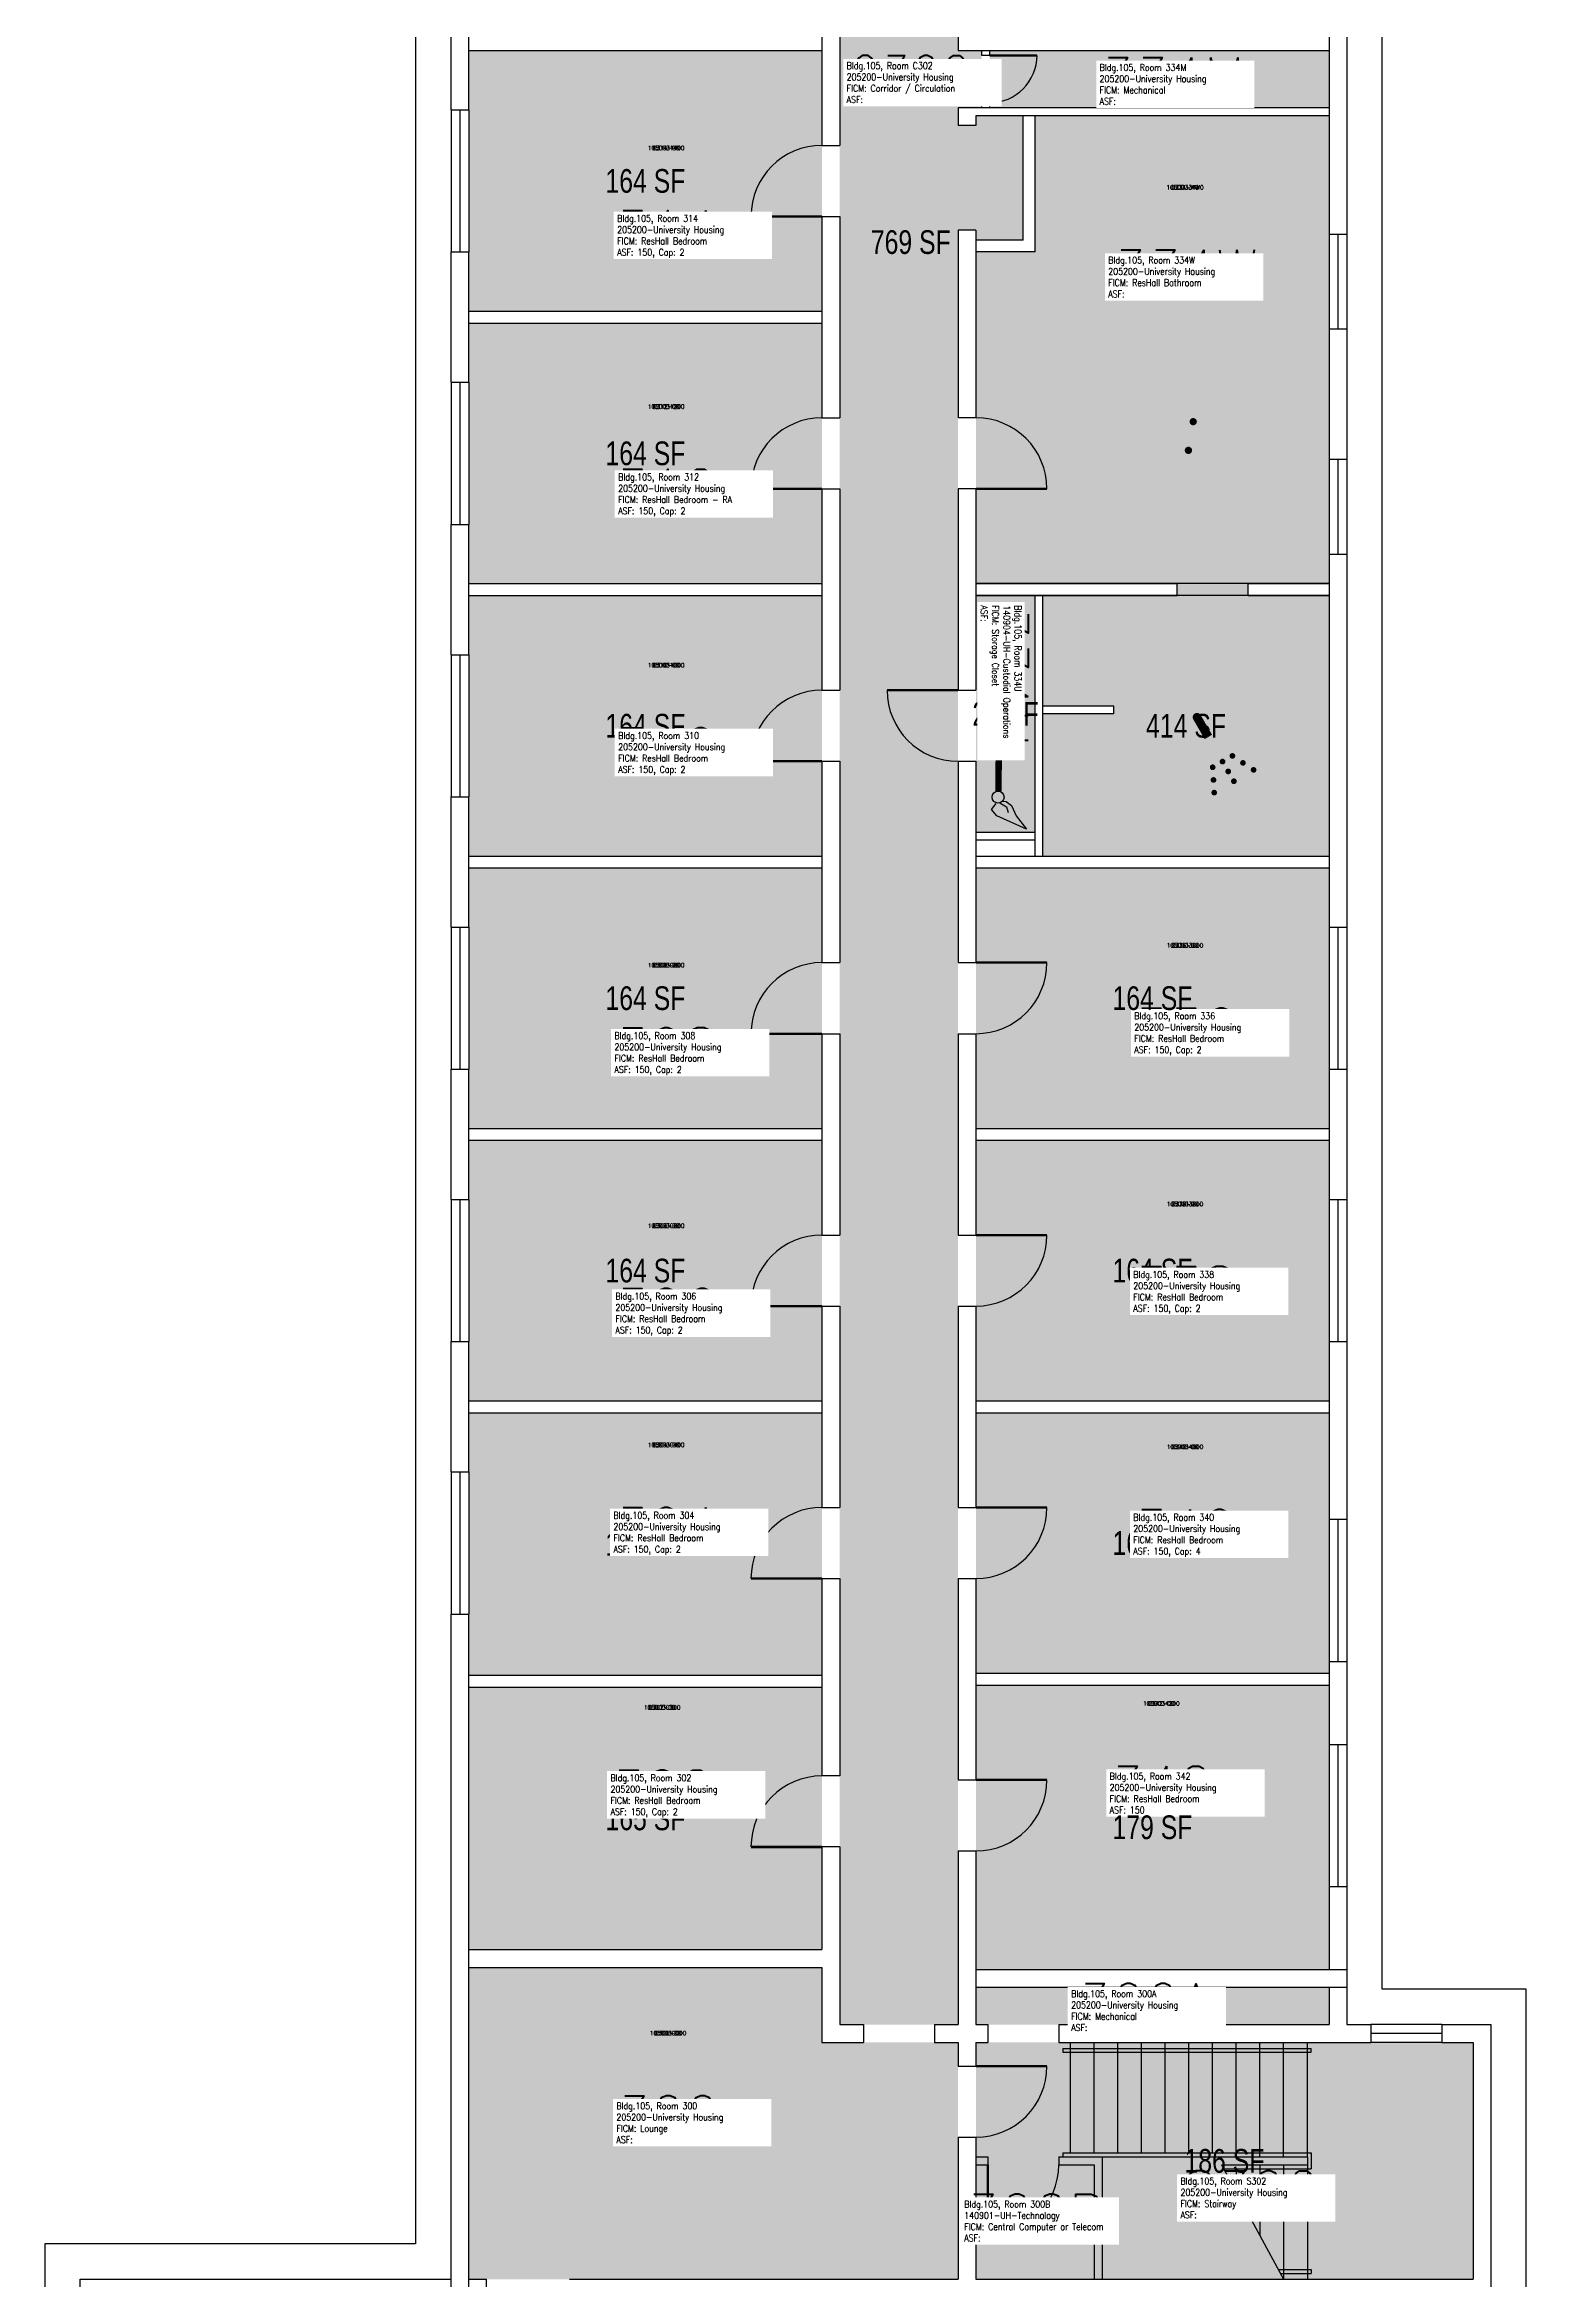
# Model space of a CAD drawing. Header units: inches. Extents: x -18 to 733, y -18 to 3747.
# Drawn here: x -18 to 733, y 1785 to 2917 of the extents above; entities that cross this region are included whole.
import ezdxf
from ezdxf.enums import TextEntityAlignment as Align

# ---------------------------------------------------------------- set-up
doc = ezdxf.new("R2010")
doc.units = ezdxf.units.IN
doc.header["$LTSCALE"] = 0.25
doc.header["$MEASUREMENT"] = 0
doc.layers.get('0').update_dxf_attribs({"linetype": 'CONTINUOUS'})
for name, color, linetype in [('A-DOOR', 2, 'CONTINUOUS'), ('A-FLOR', 3, 'CONTINUOUS'), ('A-GLAZ', 1, 'CONTINUOUS'), ('A-GLAZ-SILL', 2, 'CONTINUOUS'), ('A-IDEN-ICON', 4, 'CONTINUOUS'), ('A-IDEN-RNUM', 7, 'CONTINUOUS'), ('A-IDEN-SNUM', 4, 'CONTINUOUS'), ('A-IDEN-VNUM', 4, 'CONTINUOUS'), ('A-ROOF', 2, 'CONTINUOUS'), ('A-WALL', 5, 'CONTINUOUS'), ('AREA-TEXT', 3, 'CONTINUOUS'), ('Rooms-Category-Color', 7, 'CONTINUOUS'), ('Rooms-College-Color', 7, 'CONTINUOUS'), ('Rooms-Department-Color', 7, 'CONTINUOUS'), ('Rooms-Division-Color', 7, 'CONTINUOUS'), ('Rooms-Information', 7, 'CONTINUOUS')]:
    doc.layers.add(name, color=color, linetype=linetype)
doc.styles.add('AREA', font='arial.ttf', dxfattribs={"width": 0.75, "height": 24})
doc.styles.add('ROOMSNUMBER', font='SIMPLEX.shx', dxfattribs={"height": 0.18})
doc.styles.add('ROOMVNUMBER', font='simplex.shx', dxfattribs={"width": 0.85})

# ---------------------------------------------------------------- blocks, each defined once
blk = doc.blocks.new('Cpshower')
at = {"color": 0, "linetype": 'ByBlock'}
blk.add_lwpolyline([(-0.015, 0.0396, 0, 0.06, 0), (0.005, 0.005, 0.06, 0.06, 0)], format="xyseb", dxfattribs=at)
for points, const_width in [([(-0.0319, 0.0624, 1), (-0.0281, 0.0689, 1)], 0.0075), ([(0.0302, -0.0036, 1), (0.0345, -0.0011, 1)], 0.005), ([(-0.0045, -0.0236, 1), (-0.0002, -0.0211, 1)], 0.005), ([(0.0128, -0.0136, 1), (0.0172, -0.0111, 1)], 0.005), ([(0.0228, -0.0309, 1), (0.0272, -0.0284, 1)], 0.005), ([(0.0488, -0.0159, 1), (0.0531, -0.0134, 1)], 0.005), ([(0.0675, -0.0282, 1), (0.0718, -0.0257, 1)], 0.005), ([(-0.0031, -0.0459, 1), (0.0012, -0.0434, 1)], 0.005), ([(-0.0018, -0.0682, 1), (0.0025, -0.0657, 1)], 0.005), ([(0.0328, -0.0482, 1), (0.0372, -0.0457, 1)], 0.005)]:
    blk.add_lwpolyline(points, format="xyb", close=True, dxfattribs=dict(at, const_width=const_width))
at = {"color": 0, "linetype": 'ByBlock', "const_width": 0.015}
blk.add_lwpolyline([(-0.01, 0.031), (-0.03, 0.0656)], dxfattribs=at)
blk = doc.blocks.new('Cpbath')
at = {"color": 0, "linetype": 'ByBlock', "const_width": 0.0127}
for points in [[(0.0571, 0.0168, 0.861492), (-0.0551, 0, 1)], [(-0.0551, 0, 0.726902), (0.0487, -0.0337, 1)], [(0.0571, 0.0168, 0.729002), (-0.0084, -0.0042, 1)], [(-0.0084, -0.0042, 0.609468), (0.0487, -0.0337, 1)]]:
    blk.add_lwpolyline(points, format="xyb", dxfattribs=at)
at = {"color": 0, "linetype": 'ByBlock', "const_width": 0.00637}
for points in [[(0.0544, 0.0152, 1), (0.0599, 0.0184, 1)], [(0.0459, -0.0353, 1), (0.0515, -0.0321, 1)]]:
    blk.add_lwpolyline(points, format="xyb", close=True, dxfattribs=at)
blk = doc.blocks.new('Cpcust')
at = {"color": 0, "linetype": 'ByBlock'}
for p, q in [((0.0171, -0.0639), (0.02, -0.0466)), ((0.0262, -0.0408), (0.0446, -0.0406)), ((0.0297, -0.0341), (0.0376, -0.0302)), ((0.0376, -0.0302), (0.0533, -0.0324)), ((0.0446, -0.0406), (0.0543, -0.0505)), ((0.0533, -0.0324), (0.0745, -0.0479)), ((0.0745, -0.0479), (0.1117, -0.0625)), ((0.0358, -0.0705), (0.0171, -0.0639)), ((0.1117, -0.0625), (0.0358, -0.0705))]:
    blk.add_line(p, q, dxfattribs=at)
at = {"color": 0, "linetype": 'ByBlock', "const_width": 0.0075}
blk.add_lwpolyline([(-0.0332, 0.0481, 1), (-0.0268, 0.0519, 1)], format="xyb", close=True, dxfattribs=at)
at = {"color": 0, "linetype": 'ByBlock', "const_width": 0.015}
blk.add_lwpolyline([(-0.03, 0.05), (0.01, -0.0193)], dxfattribs=at)
at = {"color": 0, "linetype": 'ByBlock'}
blk.add_circle((0.0158, -0.0313), 0.0141, dxfattribs=at)

msp = doc.modelspace()

# ---------------------------------------------------------------- hatches: boundary and pattern name
at = {"layer": 'Rooms-Category-Color', "true_color": 0xadadad}
for points in [[(445, 1914), (445, 1943), (445, 2823), (454, 2823), (454, 2818), (478, 2818), (478, 2881), (454, 2881), (454, 2876), (445, 2876), (445, 2885), (457, 2885), (457, 2914), (445, 2914), (445, 3720), (385, 3720), (385, 1914), (445, 1914)], [(633, 2914), (461, 2914), (461, 2885), (633, 2885)], [(633, 1933), (454, 1933), (454, 1914), (633, 1914)], [(706, 1905), (454, 1905), (454, 1843), (514, 1843), (514, 1785), (706, 1785)]]:
    msp.add_hatch(color=253, dxfattribs=at).paths.add_polyline_path(points)
at = {"layer": 'Rooms-Category-Color', "true_color": 0x728ef3}
for points in [[(376, 2914), (197, 2914), (197, 2884), (197, 2812), (197, 2782), (376, 2782)], [(556, 2638), (488, 2638), (488, 2582), (524, 2582), (524, 2578), (488, 2578), (488, 2506), (633, 2506), (633, 2638), (592, 2638), (592, 2644), (633, 2644), (633, 2659), (633, 2707), (633, 2773), (633, 2821), (633, 2881), (484, 2881), (484, 2812), (454, 2812), (454, 2644), (556, 2644)], [(376, 2776), (197, 2776), (197, 2746), (197, 2674), (197, 2644), (376, 2644)], [(376, 2638), (197, 2638), (197, 2608), (197, 2536), (197, 2506), (376, 2506)], [(484, 2638), (454, 2638), (454, 2518), (484, 2518)], [(376, 2500), (197, 2500), (197, 2470), (197, 2398), (197, 2368), (376, 2368)], [(454, 2455), (454, 2368), (633, 2368), (633, 2398), (633, 2470), (633, 2500), (454, 2500)], [(376, 2362), (197, 2362), (197, 2332), (197, 2260), (197, 2230), (376, 2230)], [(633, 2362), (454, 2362), (454, 2230), (633, 2230)], [(376, 2224), (197, 2224), (197, 2194), (197, 2122), (197, 2091), (376, 2091)], [(633, 2194), (633, 2224), (454, 2224), (454, 2092), (633, 2092), (633, 2122)], [(376, 2085), (197, 2085), (197, 2055), (197, 1983), (197, 1952), (376, 1952)], [(633, 2056), (633, 2086), (454, 2086), (454, 1942), (633, 1942), (633, 1984)], [(376, 1905), (376, 1943), (197, 1943), (197, 1785), (257, 1785), (445, 1785), (445, 1905)]]:
    msp.add_hatch(color=171, dxfattribs=at).paths.add_polyline_path(points)
at = {"layer": 'Rooms-Category-Color', "true_color": 0xe3c5e1}
msp.add_hatch(color=254, dxfattribs=at).paths.add_polyline_path([(514, 1843), (454, 1843), (454, 1785), (514, 1785)])
at = {"layer": 'Rooms-College-Color', "true_color": 0xadadad}
for points in [[(445, 1914), (445, 1943), (445, 2823), (454, 2823), (454, 2818), (478, 2818), (478, 2881), (454, 2881), (454, 2876), (445, 2876), (445, 2885), (457, 2885), (457, 2914), (445, 2914), (445, 3720), (385, 3720), (385, 1914), (445, 1914)], [(376, 2914), (197, 2914), (197, 2884), (197, 2812), (197, 2782), (376, 2782)], [(633, 2914), (461, 2914), (461, 2885), (633, 2885)], [(556, 2638), (488, 2638), (488, 2582), (524, 2582), (524, 2578), (488, 2578), (488, 2506), (633, 2506), (633, 2638), (592, 2638), (592, 2644), (633, 2644), (633, 2659), (633, 2707), (633, 2773), (633, 2821), (633, 2881), (484, 2881), (484, 2812), (454, 2812), (454, 2644), (556, 2644)], [(376, 2776), (197, 2776), (197, 2746), (197, 2674), (197, 2644), (376, 2644)], [(376, 2638), (197, 2638), (197, 2608), (197, 2536), (197, 2506), (376, 2506)], [(484, 2638), (454, 2638), (454, 2518), (484, 2518)], [(376, 2500), (197, 2500), (197, 2470), (197, 2398), (197, 2368), (376, 2368)], [(454, 2455), (454, 2368), (633, 2368), (633, 2398), (633, 2470), (633, 2500), (454, 2500)], [(376, 2362), (197, 2362), (197, 2332), (197, 2260), (197, 2230), (376, 2230)], [(633, 2362), (454, 2362), (454, 2230), (633, 2230)], [(376, 2224), (197, 2224), (197, 2194), (197, 2122), (197, 2091), (376, 2091)], [(633, 2194), (633, 2224), (454, 2224), (454, 2092), (633, 2092), (633, 2122)], [(376, 2085), (197, 2085), (197, 2055), (197, 1983), (197, 1952), (376, 1952)], [(633, 2056), (633, 2086), (454, 2086), (454, 1942), (633, 1942), (633, 1984)], [(376, 1905), (376, 1943), (197, 1943), (197, 1785), (257, 1785), (445, 1785), (445, 1905)], [(633, 1933), (454, 1933), (454, 1914), (633, 1914)], [(706, 1905), (454, 1905), (454, 1843), (514, 1843), (514, 1785), (706, 1785)], [(514, 1843), (454, 1843), (454, 1785), (514, 1785)]]:
    msp.add_hatch(color=253, dxfattribs=at).paths.add_polyline_path(points)
at = {"layer": 'Rooms-Department-Color', "true_color": 0xacacac}
for points in [[(445, 1914), (445, 1943), (445, 2823), (454, 2823), (454, 2818), (478, 2818), (478, 2881), (454, 2881), (454, 2876), (445, 2876), (445, 2885), (457, 2885), (457, 2914), (445, 2914), (445, 3720), (385, 3720), (385, 1914), (445, 1914)], [(633, 2914), (461, 2914), (461, 2885), (633, 2885)], [(633, 1933), (454, 1933), (454, 1914), (633, 1914)], [(706, 1905), (454, 1905), (454, 1843), (514, 1843), (514, 1785), (706, 1785)]]:
    msp.add_hatch(color=253, dxfattribs=at).paths.add_polyline_path(points)
at = {"layer": 'Rooms-Department-Color', "true_color": 0x604aed}
for points in [[(376, 2914), (197, 2914), (197, 2884), (197, 2812), (197, 2782), (376, 2782)], [(556, 2638), (488, 2638), (488, 2582), (524, 2582), (524, 2578), (488, 2578), (488, 2506), (633, 2506), (633, 2638), (592, 2638), (592, 2644), (633, 2644), (633, 2659), (633, 2707), (633, 2773), (633, 2821), (633, 2881), (484, 2881), (484, 2812), (454, 2812), (454, 2644), (556, 2644)], [(376, 2776), (197, 2776), (197, 2746), (197, 2674), (197, 2644), (376, 2644)], [(376, 2638), (197, 2638), (197, 2608), (197, 2536), (197, 2506), (376, 2506)], [(484, 2638), (454, 2638), (454, 2518), (484, 2518)], [(376, 2500), (197, 2500), (197, 2470), (197, 2398), (197, 2368), (376, 2368)], [(454, 2455), (454, 2368), (633, 2368), (633, 2398), (633, 2470), (633, 2500), (454, 2500)], [(376, 2362), (197, 2362), (197, 2332), (197, 2260), (197, 2230), (376, 2230)], [(633, 2362), (454, 2362), (454, 2230), (633, 2230)], [(376, 2224), (197, 2224), (197, 2194), (197, 2122), (197, 2091), (376, 2091)], [(633, 2194), (633, 2224), (454, 2224), (454, 2092), (633, 2092), (633, 2122)], [(376, 2085), (197, 2085), (197, 2055), (197, 1983), (197, 1952), (376, 1952)], [(633, 2056), (633, 2086), (454, 2086), (454, 1942), (633, 1942), (633, 1984)], [(376, 1905), (376, 1943), (197, 1943), (197, 1785), (257, 1785), (445, 1785), (445, 1905)], [(514, 1843), (454, 1843), (454, 1785), (514, 1785)]]:
    msp.add_hatch(color=173, dxfattribs=at).paths.add_polyline_path(points)
at = {"layer": 'Rooms-Division-Color', "true_color": 0xadadad}
for points in [[(445, 1914), (445, 1943), (445, 2823), (454, 2823), (454, 2818), (478, 2818), (478, 2881), (454, 2881), (454, 2876), (445, 2876), (445, 2885), (457, 2885), (457, 2914), (445, 2914), (445, 3720), (385, 3720), (385, 1914), (445, 1914)], [(633, 2914), (461, 2914), (461, 2885), (633, 2885)], [(633, 1933), (454, 1933), (454, 1914), (633, 1914)], [(706, 1905), (454, 1905), (454, 1843), (514, 1843), (514, 1785), (706, 1785)]]:
    msp.add_hatch(color=253, dxfattribs=at).paths.add_polyline_path(points)
at = {"layer": 'Rooms-Division-Color', "true_color": 0x604aed}
for points in [[(376, 2914), (197, 2914), (197, 2884), (197, 2812), (197, 2782), (376, 2782)], [(556, 2638), (488, 2638), (488, 2582), (524, 2582), (524, 2578), (488, 2578), (488, 2506), (633, 2506), (633, 2638), (592, 2638), (592, 2644), (633, 2644), (633, 2659), (633, 2707), (633, 2773), (633, 2821), (633, 2881), (484, 2881), (484, 2812), (454, 2812), (454, 2644), (556, 2644)], [(376, 2776), (197, 2776), (197, 2746), (197, 2674), (197, 2644), (376, 2644)], [(376, 2638), (197, 2638), (197, 2608), (197, 2536), (197, 2506), (376, 2506)], [(484, 2638), (454, 2638), (454, 2518), (484, 2518)], [(376, 2500), (197, 2500), (197, 2470), (197, 2398), (197, 2368), (376, 2368)], [(454, 2455), (454, 2368), (633, 2368), (633, 2398), (633, 2470), (633, 2500), (454, 2500)], [(376, 2362), (197, 2362), (197, 2332), (197, 2260), (197, 2230), (376, 2230)], [(633, 2362), (454, 2362), (454, 2230), (633, 2230)], [(376, 2224), (197, 2224), (197, 2194), (197, 2122), (197, 2091), (376, 2091)], [(633, 2194), (633, 2224), (454, 2224), (454, 2092), (633, 2092), (633, 2122)], [(376, 2085), (197, 2085), (197, 2055), (197, 1983), (197, 1952), (376, 1952)], [(633, 2056), (633, 2086), (454, 2086), (454, 1942), (633, 1942), (633, 1984)], [(376, 1905), (376, 1943), (197, 1943), (197, 1785), (257, 1785), (445, 1785), (445, 1905)], [(514, 1843), (454, 1843), (454, 1785), (514, 1785)]]:
    msp.add_hatch(color=173, dxfattribs=at).paths.add_polyline_path(points)

# ---------------------------------------------------------------- linework, layer by layer
at = {"layer": 'A-DOOR', "const_width": 1.2}
for points in [[(461, 2911.6), (485, 2911.6)], [(376, 2830), (340, 2830)], [(376, 2692), (340, 2692)], [(454, 2692), (490, 2692)], [(445, 2590), (409, 2590)], [(376, 2554), (340, 2554)], [(454, 2452), (490, 2452)], [(376, 2416), (340, 2416)], [(454, 2314), (490, 2314)], [(376, 2278), (340, 2278)], [(454, 2176), (490, 2176)], [(376, 2140), (340, 2140)], [(454, 2038), (490, 2038)], [(376, 2004), (340, 2004)], [(454, 1893), (490, 1893)], [(460, 1843), (460, 1807)]]:
    msp.add_lwpolyline(points, dxfattribs=at)
at = {"layer": 'A-DOOR'}
for centre, radius, start, end in [((461, 2911.6), 24, 270, 360), ((376, 2830), 36, 90, 180), ((376, 2692), 36, 90, 180), ((454, 2692), 36, 0, 90), ((376, 2554), 36, 90, 180), ((445, 2590), 36, 180, 270), ((376, 2416), 36, 90, 180), ((454, 2452), 36, 270, 360), ((376, 2278), 36, 90, 180), ((454, 2314), 36, 270, 360), ((376, 2140), 36, 90, 180), ((454, 2176), 36, 270, 360), ((376, 2004), 36, 90, 180), ((454, 2038), 36, 270, 360), ((454, 1893), 36, 270, 360), ((460, 1843), 36, 270, 0)]:
    msp.add_arc(centre, radius, start, end, dxfattribs=at)
at = {"layer": 'A-FLOR'}
for p, q in [((592, 2644), (556, 2644)), ((592, 2638), (556, 2638)), ((498, 1902), (624, 1902)), ((498, 1902), (498, 1900)), ((502, 1849), (502, 1905)), ((514, 1849), (514, 1905)), ((526, 1849), (526, 1905)), ((538, 1849), (538, 1905)), ((550, 1849), (550, 1905)), ((562, 1849), (562, 1905)), ((574, 1849), (574, 1905)), ((586, 1849), (586, 1905)), ((598, 1847), (598, 1905)), ((610, 1847), (610, 1905)), ((622, 1847), (622, 1905)), ((624, 1900), (624, 1902)), ((498, 1900), (624, 1900)), ((498, 1849), (624, 1849)), ((498, 1849), (498, 1847)), ((498, 1847), (622, 1847)), ((622, 1847), (622, 1843)), ((624, 1849), (624, 1841)), ((578.5, 1843), (622, 1843)), ((578.5, 1843), (610, 1785)), ((579.6, 1841), (592.1, 1841)), ((579.6, 1841), (624, 1841)), ((586, 1841), (586, 1829.2)), ((598, 1843), (598, 1807.1)), ((610, 1843), (610, 1785)), ((622, 1843), (622, 1785)), ((607.2, 1790), (624, 1790)), ((624, 1790), (624, 1788)), ((608.3, 1788), (624, 1788))]:
    msp.add_line(p, q, dxfattribs=at)
at = {"layer": 'A-GLAZ'}
for p, q in [((192.5, 2884), (192.5, 2812)), ((637.5, 2821), (637.5, 2773)), ((192.5, 2746), (192.5, 2674)), ((637.5, 2707), (637.5, 2659)), ((192.5, 2608), (192.5, 2536)), ((192.5, 2470), (192.5, 2398)), ((637.5, 2470), (637.5, 2398)), ((192.5, 2332), (192.5, 2260)), ((637.5, 2332), (637.5, 2260)), ((637.5, 2332), (637.5, 2260)), ((192.5, 2194), (192.5, 2122)), ((637.5, 2170), (637.5, 2098)), ((637.5, 2056), (637.5, 1984)), ((690.1, 1909.5), (654.1, 1909.5))]:
    msp.add_line(p, q, dxfattribs=at)
at = {"layer": 'A-GLAZ-SILL'}
for p, q in [((188, 2884), (188, 2812)), ((197, 2884), (197, 2812)), ((633, 2821), (633, 2773)), ((642, 2821), (642, 2773)), ((188, 2746), (188, 2674)), ((197, 2746), (197, 2674)), ((633, 2707), (633, 2659)), ((642, 2707), (642, 2659)), ((188, 2608), (188, 2536)), ((197, 2608), (197, 2536)), ((188, 2470), (188, 2398)), ((197, 2470), (197, 2398)), ((633, 2470), (633, 2398)), ((642, 2470), (642, 2398)), ((188, 2332), (188, 2260)), ((197, 2332), (197, 2260)), ((633, 2332), (633, 2260)), ((633, 2332), (633, 2260)), ((642, 2332), (642, 2260)), ((642, 2332), (642, 2260)), ((188, 2194), (188, 2122)), ((197, 2194), (197, 2122)), ((633, 2170), (633, 2098)), ((642, 2170), (642, 2098)), ((633, 2056), (633, 1984)), ((642, 2056), (642, 1984)), ((690.1, 1914), (654.1, 1914)), ((690.1, 1905), (654.1, 1905))]:
    msp.add_line(p, q, dxfattribs=at)
at = {"layer": 'A-ROOF'}
msp.add_lwpolyline([(733, 1932), (660, 1932), (660, 3632), (472, 3632), (472, 3747), (170, 3747), (170, 1803), (-18, 1803), (-18, -18), (284, -18), (284, 97), (472, 97), (472, 1758), (733, 1758)], close=True, dxfattribs=at)
at = {"layer": 'A-WALL'}
for p, q in [((376, 2968), (376, 2866)), ((385, 2968), (385, 2866)), ((445, 2968), (445, 2914)), ((188, 2884), (188, 2950)), ((197, 2884), (197, 2950)), ((633, 2950), (633, 2821)), ((642, 2950), (642, 2821)), ((197, 2914), (376, 2914)), ((445, 2914), (633, 2914)), ((457, 2911.6), (457, 2914)), ((461, 2911.6), (457, 2911.6)), ((461, 2911.6), (461, 2914)), ((457, 2885), (457, 2887.6)), ((461, 2887.6), (457, 2887.6)), ((461, 2885), (461, 2887.6)), ((188, 2884), (197, 2884)), ((633, 2885), (445, 2885)), ((445, 2885), (445, 2876)), ((454, 2876), (445, 2876)), ((633, 2881), (454, 2881)), ((454, 2881), (454, 2876)), ((478, 2818), (478, 2881)), ((484, 2812), (484, 2881)), ((376, 2866), (385, 2866)), ((376, 2830), (385, 2830)), ((376, 2830), (376, 2728)), ((385, 2830), (385, 2728)), ((454, 2823), (445, 2823)), ((445, 2823), (445, 2728)), ((454, 2823), (454, 2728)), ((633, 2821), (642, 2821)), ((188, 2812), (197, 2812)), ((188, 2746), (188, 2812)), ((197, 2746), (197, 2812)), ((478, 2818), (454, 2818)), ((484, 2812), (454, 2812)), ((197, 2782), (376, 2782)), ((197, 2776), (376, 2776)), ((633, 2773), (633, 2707)), ((633, 2773), (642, 2773)), ((642, 2773), (642, 2707)), ((188, 2746), (197, 2746)), ((376, 2728), (385, 2728)), ((454, 2728), (445, 2728)), ((633, 2707), (642, 2707)), ((376, 2692), (385, 2692)), ((376, 2692), (376, 2590)), ((385, 2692), (385, 2590)), ((454, 2692), (445, 2692)), ((445, 2692), (445, 2590)), ((454, 2692), (454, 2590)), ((188, 2674), (197, 2674)), ((188, 2608), (188, 2674)), ((197, 2608), (197, 2674)), ((633, 2659), (633, 2470)), ((633, 2659), (642, 2659)), ((642, 2659), (642, 2470)), ((197, 2644), (376, 2644)), ((197, 2638), (376, 2638)), ((454, 2644), (556, 2644)), ((556, 2644), (454, 2644)), ((454, 2638), (556, 2638)), ((556, 2638), (454, 2638)), ((484, 2506), (484, 2638)), ((488, 2506), (488, 2638)), ((556, 2638), (556, 2644)), ((592, 2638), (592, 2644)), ((633, 2644), (592, 2644)), ((592, 2644), (633, 2644)), ((633, 2638), (592, 2638)), ((592, 2638), (633, 2638)), ((188, 2608), (197, 2608)), ((376, 2590), (385, 2590)), ((445, 2590), (454, 2590)), ((524, 2582), (488, 2582)), ((524, 2578), (524, 2582)), ((524, 2578), (488, 2578)), ((376, 2554), (385, 2554)), ((376, 2554), (376, 2452)), ((385, 2554), (385, 2452)), ((445, 2554), (454, 2554)), ((445, 2554), (445, 2452)), ((454, 2554), (454, 2452)), ((188, 2536), (197, 2536)), ((188, 2470), (188, 2536)), ((197, 2470), (197, 2536)), ((484, 2518), (454, 2518)), ((484, 2514), (454, 2514)), ((197, 2506), (376, 2506)), ((454, 2506), (633, 2506)), ((197, 2500), (376, 2500)), ((454, 2500), (633, 2500)), ((188, 2470), (197, 2470)), ((633, 2470), (642, 2470)), ((376, 2452), (385, 2452)), ((445, 2452), (454, 2452)), ((376, 2416), (385, 2416)), ((376, 2416), (376, 2314)), ((385, 2416), (385, 2314)), ((445, 2416), (454, 2416)), ((445, 2416), (445, 2314)), ((454, 2416), (454, 2314)), ((188, 2398), (197, 2398)), ((188, 2332), (188, 2398)), ((197, 2332), (197, 2398)), ((633, 2398), (642, 2398)), ((633, 2398), (633, 2332)), ((642, 2398), (642, 2332)), ((197, 2368), (376, 2368)), ((454, 2368), (633, 2368)), ((197, 2362), (376, 2362)), ((454, 2362), (633, 2362)), ((188, 2332), (197, 2332)), ((633, 2332), (642, 2332)), ((633, 2332), (642, 2332)), ((376, 2314), (385, 2314)), ((445, 2314), (454, 2314)), ((376, 2278), (385, 2278)), ((376, 2278), (376, 2176)), ((385, 2278), (385, 2176)), ((445, 2278), (454, 2278)), ((445, 2278), (445, 2176)), ((454, 2278), (454, 2176)), ((188, 2260), (197, 2260)), ((188, 2194), (188, 2260)), ((197, 2194), (197, 2260)), ((633, 2260), (642, 2260)), ((633, 2260), (633, 2170)), ((633, 2260), (642, 2260)), ((642, 2260), (642, 2170)), ((197, 2230), (376, 2230)), ((197, 2224), (376, 2224)), ((454, 2230), (633, 2230)), ((454, 2224), (633, 2224)), ((188, 2194), (197, 2194)), ((376, 2176), (385, 2176)), ((445, 2176), (454, 2176)), ((633, 2170), (642, 2170)), ((376, 2140), (385, 2140)), ((376, 2140), (376, 2040)), ((385, 2140), (385, 2040)), ((445, 2140), (454, 2140)), ((445, 2140), (445, 2038)), ((454, 2140), (454, 2038)), ((188, 2122), (197, 2122)), ((188, 1731.5), (188, 2122)), ((197, 1731.5), (197, 2122)), ((633, 2098), (642, 2098)), ((633, 2098), (633, 2056)), ((642, 2098), (642, 2056)), ((197, 2091), (376, 2091)), ((197, 2085), (376, 2085)), ((454, 2092), (633, 2092)), ((454, 2086), (633, 2086)), ((633, 2056), (642, 2056)), ((385, 2040), (376, 2040)), ((445, 2038), (454, 2038)), ((385, 2004), (376, 2004)), ((376, 2004), (376, 1952)), ((385, 2004), (385, 1914)), ((445, 2002), (454, 2002)), ((445, 2002), (445, 1914)), ((454, 2002), (454, 1914)), ((633, 1984), (642, 1984)), ((633, 1984), (633, 1942)), ((642, 1984), (642, 1942)), ((197, 1952), (376, 1952)), ((197, 1943), (376, 1943)), ((376, 1943), (376, 1905)), ((454, 1942), (642, 1942)), ((642, 1942), (642, 1932)), ((454, 1933), (642, 1933)), ((454, 1933), (633, 1933)), ((633, 1933), (633, 1914)), ((642, 1933), (642, 1914)), ((385, 1914), (397, 1914)), ((397, 1914), (397, 1905)), ((433, 1914), (433, 1905)), ((433, 1914), (445, 1914)), ((454, 1914), (460, 1914)), ((460, 1914), (460, 1905)), ((496, 1914), (633, 1914)), ((496, 1914), (496, 1905)), ((642, 1914), (654.1, 1914)), ((654.1, 1914), (654.1, 1905)), ((690.1, 1914), (690.1, 1905)), ((690.1, 1914), (715, 1914)), ((715, 1914), (715, 1776)), ((376, 1905), (397, 1905)), ((433, 1905), (445, 1905)), ((445, 1905), (445, 1893)), ((454, 1905), (460, 1905)), ((454, 1905), (454, 1893)), ((496, 1905), (654.1, 1905)), ((690.1, 1905), (706, 1905)), ((706, 1905), (706, 1785)), ((445, 1893), (454, 1893)), ((445, 1857), (454, 1857)), ((445, 1857), (445, 1785)), ((454, 1857), (454, 1785)), ((454, 1847), (460, 1847)), ((460, 1847), (460, 1843)), ((496, 1847), (496, 1843)), ((496, 1847), (518, 1847)), ((518, 1847), (518, 1785)), ((454, 1843), (460, 1843)), ((496, 1843), (514, 1843)), ((514, 1843), (514, 1785)), ((0, 1785), (188, 1785)), ((0, 1761.5), (0, 1785)), ((197, 1785), (206, 1785)), ((206, 1776), (206, 1785)), ((248, 1785), (445, 1785)), ((454, 1785), (706, 1785))]:
    msp.add_line(p, q, dxfattribs=at)

# ---------------------------------------------------------------- block references
at = {"layer": 'A-IDEN-ICON'}
for name, p, xscale, yscale, zscale, rotation in [('Cpbath', (547.7, 2721.2), 288, 288, 12, 1.350522888103464e-09), ('Cpshower', (574.7, 2557.4), 288, 288, 12, 1.350522888103464e-09), ('Cpcust', (465.7, 2543.4), 215.9999999952998, 215.9999999952998, 215.9999999952998, 329.5961265714317)]:
    msp.add_blockref(name, p, dxfattribs=dict(at, xscale=xscale, yscale=yscale, zscale=zscale, rotation=rotation))

# ---------------------------------------------------------------- texts
at = {"layer": 'A-IDEN-RNUM', "style": 'ROOMSNUMBER'}
for s, p in [('C302-00', (415, 2899.5)), ('0334-M0', (553.6, 2898.6)), ('0314-00', (297, 2864.7)), ('0334-W0', (560, 2844.7)), ('0312-00', (297, 2733.7)), ('0310-00', (297, 2602.7)), ('0336-00', (560, 2460.7)), ('0308-00', (297, 2450.7)), ('0338-00', (560, 2329.7)), ('0306-00', (297, 2318.7)), ('0304-00', (297, 2207.7)), ('0340-00', (560, 2206.7)), ('0302-00', (295, 2074.7)), ('0342-00', (548, 2076.7)), ('0300-A0', (539.2, 1922.8)), ('0300-00', (298, 1909.7)), ('S302-00', (593.6, 1827.9)), ('0300-B0', (484, 1816.2))]:
    msp.add_text(s, height=2.16, dxfattribs=at).set_placement(p, align=Align.MIDDLE)
msp.add_text('0334-U0', height=2.16, rotation=270, dxfattribs=at).set_placement((474, 2595.9), align=Align.MIDDLE)
at = {"layer": 'A-IDEN-SNUM', "style": 'ROOMSNUMBER'}
for s, p in [('1050C30200', (415, 2899.5)), ('10500334M0', (553.6, 2898.6)), ('1050031400', (297, 2864.7)), ('10500334W0', (560, 2844.7)), ('1050031200', (297, 2733.7)), ('1050031000', (297, 2602.7)), ('1050033600', (560, 2460.7)), ('1050030800', (297, 2450.7)), ('1050033800', (560, 2329.7)), ('1050030600', (297, 2318.7)), ('1050030400', (297, 2207.7)), ('1050034000', (560, 2206.7)), ('1050030200', (295, 2074.7)), ('1050034200', (548, 2076.7)), ('10500300A0', (539.2, 1922.8)), ('1050030000', (298, 1909.7)), ('1050S30200', (593.6, 1827.9)), ('10500300B0', (484, 1816.2))]:
    msp.add_text(s, height=2.16, dxfattribs=at).set_placement(p, align=Align.MIDDLE)
msp.add_text('10500334U0', height=2.16, rotation=270, dxfattribs=at).set_placement((474, 2595.9), align=Align.MIDDLE)
at = {"layer": 'A-IDEN-VNUM', "style": 'ROOMVNUMBER'}
for s, width, p in [('C302', 0.75, (420.6, 2899.5)), ('334M', 0.85, (553.6, 2898.6)), ('314', 0.85, (297, 2821)), ('334W', 0.85, (560, 2801)), ('312', 0.85, (297, 2690)), ('310', 0.85, (297, 2559)), ('336', 0.85, (560, 2417)), ('308', 0.85, (297, 2407)), ('338', 0.85, (560, 2286)), ('306', 0.85, (297, 2275)), ('304', 0.85, (297, 2164)), ('340', 0.85, (560, 2163)), ('302', 0.85, (295, 2031)), ('342', 0.85, (548, 2033)), ('300A', 0.85, (539.2, 1922.8)), ('300', 0.85, (298, 1866)), ('S302', 0.85, (593.6, 1827.9)), ('300B', 0.85, (484, 1816.2))]:
    msp.add_text(s, height=24, dxfattribs=dict(at, width=width)).set_placement(p, align=Align.MIDDLE)
at = {"layer": 'A-IDEN-VNUM', "style": 'ROOMVNUMBER', "width": 0.85}
msp.add_text('334U', height=24, rotation=270, dxfattribs=at).set_placement((468.5, 2597.1), align=Align.MIDDLE)
at = {"layer": 'AREA-TEXT', "style": 'AREA', "width": 0.75}
for s, p in [('35 SF', (547, 2899.5)), ('164 SF', (286.5, 2848)), ('769 SF', (421, 2817)), ('164 SF', (286.5, 2710)), ('25 SF', (469, 2578)), ('164 SF', (286.5, 2572)), ('414 SF', (560.5, 2572)), ('164 SF', (286.5, 2434)), ('164 SF', (543.5, 2434)), ('164 SF', (286.5, 2296)), ('164 SF', (543.5, 2296)), ('165 SF', (286.5, 2157.5)), ('164 SF', (543.5, 2158)), ('165 SF', (286.5, 2018.5)), ('179 SF', (543.5, 2014)), ('24 SF', (543.5, 1923.5)), ('254 SF', (321, 1864)), ('186 SF', (580, 1845)), ('24 SF', (484, 1814))]:
    msp.add_text(s, height=12, dxfattribs=at).set_placement(p, align=Align.MIDDLE_CENTER)

# ---------------------------------------------------------------- next in the draw order: texts
at = {"layer": 'Rooms-Information', "char_height": 3.429, "width": 76.8, "attachment_point": 7, "style": 'ROOMVNUMBER', "bg_fill": 3, "box_fill_scale": 1.5, "bg_fill_color": 256, "bg_fill_true_color": 13158600, "bg_fill_transparency": 0}
for s, insert in [('Bldg.105, Room C302^M^J205200-University Housing^M^JFICM: Corridor / Circulation^M^JASF: ', (388.5, 2887.5)), ('Bldg.105, Room 334M^M^J205200-University Housing^M^JFICM: Mechanical^M^JASF: ', (516.7, 2886.6)), ('Bldg.105, Room 314^M^J205200-University Housing^M^JFICM: ResHall Bedroom^M^JASF: 150, Cap: 2', (272.2, 2809)), ('Bldg.105, Room 334W^M^J205200-University Housing^M^JFICM: ResHall Bathroom^M^JASF: ', (521.1, 2789)), ('Bldg.105, Room 312^M^J205200-University Housing^M^JFICM: ResHall Bedroom - RA^M^JASF: 150, Cap: 2', (272.7, 2678)), ('Bldg.105, Room 310^M^J205200-University Housing^M^JFICM: ResHall Bedroom^M^JASF: 150, Cap: 2', (272.7, 2547)), ('Bldg.105, Room 336^M^J205200-University Housing^M^JFICM: ResHall Bedroom^M^JASF: 150, Cap: 2', (534.3, 2405)), ('Bldg.105, Room 308^M^J205200-University Housing^M^JFICM: ResHall Bedroom^M^JASF: 150, Cap: 2', (270.8, 2395)), ('Bldg.105, Room 338^M^J205200-University Housing^M^JFICM: ResHall Bedroom^M^JASF: 150, Cap: 2', (533.8, 2274)), ('Bldg.105, Room 306^M^J205200-University Housing^M^JFICM: ResHall Bedroom^M^JASF: 150, Cap: 2', (271.3, 2263)), ('Bldg.105, Room 304^M^J205200-University Housing^M^JFICM: ResHall Bedroom^M^JASF: 150, Cap: 2', (270.3, 2152)), ('Bldg.105, Room 340^M^J205200-University Housing^M^JFICM: ResHall Bedroom^M^JASF: 150, Cap: 4', (533.8, 2151)), ('Bldg.105, Room 302^M^J205200-University Housing^M^JFICM: ResHall Bedroom^M^JASF: 150, Cap: 2', (268.8, 2019)), ('Bldg.105, Room 342^M^J205200-University Housing^M^JFICM: ResHall Bedroom^M^JASF: 150', (521.8, 2021)), ('Bldg.105, Room 300A^M^J205200-University Housing^M^JFICM: Mechanical^M^JASF: ', (502.3, 1910.8)), ('Bldg.105, Room 300^M^J205200-University Housing^M^JFICM: Lounge^M^JASF: ', (271.8, 1854)), ('Bldg.105, Room S302^M^J205200-University Housing^M^JFICM: Stairway^M^JASF: ', (557.7, 1815.9)), ('Bldg.105, Room 300B^M^J140901-UH-Technology^M^JFICM: Central Computer or Telecom^M^JASF: ', (448.1, 1804.2))]:
    msp.add_mtext(s, dxfattribs=dict(at, insert=insert))
at = {"layer": 'Rooms-Information', "insert": (456.5, 2633), "char_height": 3.429, "width": 76.8, "attachment_point": 7, "rotation": 270, "style": 'ROOMVNUMBER', "bg_fill": 3, "box_fill_scale": 1.5, "bg_fill_color": 256, "bg_fill_true_color": 13158600, "bg_fill_transparency": 0}
msp.add_mtext('Bldg.105, Room 334U^M^J140904-UH-Custodial Operations^M^JFICM: Storage Closet^M^JASF: ', dxfattribs=at)

doc.saveas('drawing.dxf')
